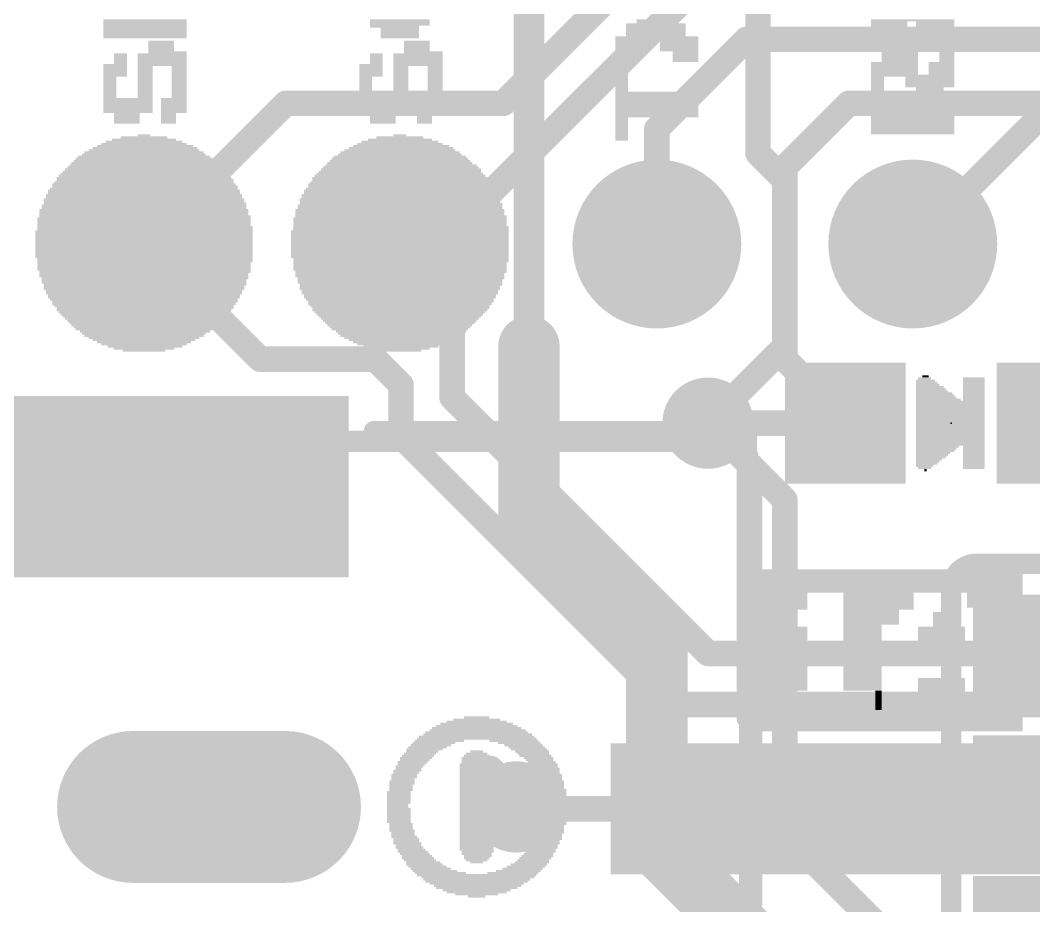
# Model space of a CAD drawing. Extents: x -8 to 72.9, y -20.5 to 38.
# Drawn here: x 1.05 to 11.11, y 14.77 to 23.56 of the extents above; entities that cross this region are included whole.
import ezdxf

# ---------------------------------------------------------------- set-up
doc = ezdxf.new("R2010")
doc.units = 0
for name, color, linetype in [('1', 12, 'CONTINUOUS'), ('16', 132, 'CONTINUOUS'), ('17', 110, 'CONTINUOUS'), ('18', 110, 'CONTINUOUS'), ('203', 40, 'CONTINUOUS'), ('21', 40, 'CONTINUOUS'), ('22', 253, 'CONTINUOUS'), ('23', 53, 'CONTINUOUS')]:
    doc.layers.add(name, color=color, linetype=linetype)

# ---------------------------------------------------------------- blocks, each defined once
blk = doc.blocks.new('RECT')
blk.add_solid([(-0.5, -0.5), (0.5, -0.5), (-0.5, 0.5), (0.5, 0.5)])
blk = doc.blocks.new('ROUNDP')
at = {"const_width": 0.5}
blk.add_lwpolyline([(0, -0.25, 1), (0, 0.25, 1), (0, -0.25)], format="xyb", dxfattribs=at)
blk = doc.blocks.new('LONGP100')
at = {"const_width": 1}
blk.add_lwpolyline([(-0.5, 0), (0.5, 0)], dxfattribs=at)
at = {"const_width": 0.5}
for points in [[(-0.5, 0.25, 1), (-0.5, -0.25)], [(0.5, -0.25, 1), (0.5, 0.25)]]:
    blk.add_lwpolyline(points, format="xyb", dxfattribs=at)
blk = doc.blocks.new('ROUNDV')
at = {"const_width": 0.5}
blk.add_lwpolyline([(0, -0.25, 1), (0, 0.25, 1), (0, -0.25)], format="xyb", dxfattribs=at)

msp = doc.modelspace()

# ---------------------------------------------------------------- linework, layer by layer
at = {"layer": '1', "const_width": 0.254}
for points in [[(5.207, 21.336), (7.874, 24.003)], [(5.842, 22.733), (6.858, 23.749)], [(8.255, 23.368), (7.366, 22.479)], [(8.255, 23.368), (11.938, 23.368)], [(2.286, 21.336), (3.683, 22.733)], [(3.683, 22.733), (5.842, 22.733)], [(9.271, 22.733), (8.636, 22.098)], [(12.065, 22.733), (9.271, 22.733)], [(7.366, 22.479), (7.366, 21.336)], [(8.636, 22.098), (8.636, 20.193)], [(3.429, 20.193), (2.286, 21.336)], [(4.826, 21.336), (5.207, 21.336)], [(5.334, 20.828), (4.826, 21.336)], [(5.334, 19.812), (5.334, 20.828)], [(4.572, 20.193), (3.429, 20.193)], [(4.826, 19.939), (4.572, 20.193)], [(8.636, 20.193), (9.271, 19.558)], [(4.826, 19.431), (4.826, 19.939)], [(7.874, 17.272), (5.334, 19.812)], [(9.237, 19.558), (7.874, 19.558)], [(9.271, 19.558), (9.237, 19.558)], [(7.493, 16.764), (4.826, 19.431)], [(7.874, 17.272), (13.462, 17.272)], [(7.493, 16.764), (13.716, 16.764)], [(5.989, 15.728), (5.969, 15.748)], [(9.158, 15.728), (5.989, 15.728)]]:
    msp.add_lwpolyline(points, dxfattribs=at)
at = {"layer": '1', "const_width": 0.127}
for points in [[(8.255, 23.4315, 1), (8.255, 23.3045)], [(8.2999, 23.3231, 1), (8.2101, 23.4129)], [(3.683, 22.7965, 1), (3.683, 22.6695)], [(3.7279, 22.6881, 1), (3.6381, 22.7779)], [(5.7971, 22.7779, 1), (5.8869, 22.6881)], [(5.842, 22.6695, 1), (5.842, 22.7965)], [(9.271, 22.7965, 1), (9.271, 22.6695)], [(9.3159, 22.6881, 1), (9.2261, 22.7779)], [(7.4295, 22.479, 1), (7.3025, 22.479)], [(7.3211, 22.5239, 1), (7.4109, 22.4341)], [(8.6995, 22.098, 1), (8.5725, 22.098)], [(8.5911, 22.1429, 1), (8.6809, 22.0531)], [(2.3309, 21.3809, 1), (2.2411, 21.2911)], [(2.2411, 21.3809, 1), (2.3309, 21.2911)], [(4.826, 21.3995, 1), (4.826, 21.2725)], [(4.8709, 21.3809, 1), (4.7811, 21.2911)], [(5.1621, 21.3809, 1), (5.2519, 21.2911)], [(5.207, 21.2725, 1), (5.207, 21.3995)], [(7.3025, 21.336, 1), (7.4295, 21.336)], [(5.3975, 20.828, 1), (5.2705, 20.828)], [(5.2891, 20.7831, 1), (5.3789, 20.8729)], [(3.429, 20.2565, 1), (3.429, 20.1295)], [(4.6169, 20.2379, 1), (4.5271, 20.1481)], [(4.572, 20.1295, 1), (4.572, 20.2565)], [(8.6809, 20.2379, 1), (8.5911, 20.1481)], [(3.3841, 20.1481, 1), (3.4739, 20.2379)], [(8.5725, 20.193, 1), (8.6995, 20.193)], [(4.8895, 19.939, 1), (4.7625, 19.939)], [(4.7811, 19.8941, 1), (4.8709, 19.9839)], [(5.3789, 19.8569, 1), (5.2891, 19.7671)], [(5.2705, 19.812, 1), (5.3975, 19.812)], [(7.874, 19.6215, 1), (7.874, 19.4945)], [(9.237, 19.6215, 1), (9.237, 19.4945)], [(9.2261, 19.5131, 1), (9.3159, 19.6029)], [(9.237, 19.4945, 1), (9.237, 19.6215)], [(9.271, 19.4945, 1), (9.271, 19.6215)], [(4.8709, 19.4759, 1), (4.7811, 19.3861)], [(4.7625, 19.431, 1), (4.8895, 19.431)], [(7.874, 17.3355, 1), (7.874, 17.2085)], [(7.8291, 17.2271, 1), (7.9189, 17.3169)], [(7.493, 16.8275, 1), (7.493, 16.7005)], [(7.4481, 16.7191, 1), (7.5379, 16.8089)], [(6.0139, 15.7929, 1), (5.9241, 15.7031)], [(5.989, 15.7915, 1), (5.989, 15.6645)], [(5.9441, 15.6831, 1), (6.0339, 15.7729)], [(9.158, 15.6645, 1), (9.158, 15.7915)]]:
    msp.add_lwpolyline(points, format="xyb", dxfattribs=at)
at = {"layer": '16'}
for points, const_width in [([(6.096, 25.496), (6.096, 20.32)], 0.3048), ([(8.37, 25.23), (8.37, 22.237)], 0.254), ([(11.684, 23.114), (9.906, 21.336)], 0.254), ([(8.37, 22.237), (8.636, 21.971)], 0.254), ([(8.636, 21.971), (8.636, 20.32)], 0.254), ([(6.096, 20.32), (6.096, 18.669)], 0.6096), ([(8.636, 20.32), (7.874, 19.558)], 0.254), ([(8.636, 18.796), (7.874, 19.558)], 0.254), ([(6.096, 18.669), (7.366, 17.399)], 0.6096), ([(8.636, 15.494), (8.636, 18.796)], 0.254), ([(7.366, 17.399), (7.366, 15.367)], 0.6096), ([(5.969, 15.875), (5.715, 16.129)], 0.254), ([(5.969, 15.748), (5.969, 15.875)], 0.254), ([(7.366, 15.367), (11.938, 10.795)], 0.6096), ([(8.636, 15.494), (9.652, 14.478)], 0.254)]:
    msp.add_lwpolyline(points, dxfattribs=dict(at, const_width=const_width))
for points, const_width in [([(8.4149, 22.2819, 1), (8.3251, 22.1921)], 0.127), ([(8.3065, 22.237, 1), (8.4335, 22.237)], 0.127), ([(8.6995, 21.971, 1), (8.5725, 21.971)], 0.127), ([(8.5911, 21.9261, 1), (8.6809, 22.0159)], 0.127), ([(9.8611, 21.3809, 1), (9.9509, 21.2911)], 0.127), ([(6.2484, 20.32, 1), (5.9436, 20.32)], 0.3048), ([(8.6809, 20.2751, 1), (8.5911, 20.3649)], 0.127), ([(6.0198, 20.32, 1), (6.1722, 20.32)], 0.1524), ([(8.5725, 20.32, 1), (8.6995, 20.32)], 0.127), ([(7.9189, 19.6029, 1), (7.8291, 19.5131)], 0.127), ([(7.8291, 19.6029, 1), (7.9189, 19.5131)], 0.127), ([(6.2038, 18.7768, 1), (5.9882, 18.5612)], 0.3048), ([(8.6995, 18.796, 1), (8.5725, 18.796)], 0.127), ([(5.9436, 18.669, 1), (6.2484, 18.669)], 0.3048), ([(8.5911, 18.7511, 1), (8.6809, 18.8409)], 0.127), ([(7.5184, 17.399, 1), (7.2136, 17.399)], 0.3048), ([(7.2582, 17.2912, 1), (7.4738, 17.5068)], 0.3048), ([(5.7599, 16.1739, 1), (5.6701, 16.0841)], 0.127), ([(6.0325, 15.875, 1), (5.9055, 15.875)], 0.127), ([(5.9241, 15.8301, 1), (6.0139, 15.9199)], 0.127), ([(5.9055, 15.748, 1), (6.0325, 15.748)], 0.127), ([(7.4738, 15.4748, 1), (7.2582, 15.2592)], 0.3048), ([(8.6809, 15.5389, 1), (8.5911, 15.4491)], 0.127), ([(7.2136, 15.367, 1), (7.5184, 15.367)], 0.3048), ([(8.5725, 15.494, 1), (8.6995, 15.494)], 0.127)]:
    msp.add_lwpolyline(points, format="xyb", dxfattribs=dict(at, const_width=const_width))
at = {"layer": '21'}
for points, const_width in [([(10.541, 19.558), (10.033, 19.939)], 0.1524), ([(10.033, 19.939), (10.033, 19.177)], 0.1524), ([(10.033, 19.812), (10.2023, 19.812)], 0.1524), ([(10.033, 19.6596), (10.4055, 19.6596)], 0.1524), ([(10.033, 19.177), (10.541, 19.558)], 0.1524), ([(4.558, 19.478), (8.258, 19.478)], 0.2032), ([(8.258, 19.478), (8.258, 16.628)], 0.2032), ([(10.033, 19.5072), (10.4733, 19.5072)], 0.1524), ([(10.033, 19.3548), (10.2701, 19.3548)], 0.1524), ([(10.033, 19.2024), (10.0669, 19.2024)], 0.1524)]:
    msp.add_lwpolyline(points, dxfattribs=dict(at, const_width=const_width))
for points, const_width in [([(10.0559, 19.9695, 1), (10.0101, 19.9085)], 0.0762), ([(10.0711, 19.939, 1), (9.9949, 19.939)], 0.0762), ([(10.033, 19.8501, 1), (10.033, 19.7739)], 0.0762), ([(10.2023, 19.7739, 1), (10.2023, 19.8501)], 0.0762), ([(10.033, 19.6977, 1), (10.033, 19.6215)], 0.0762), ([(10.4055, 19.6215, 1), (10.4055, 19.6977)], 0.0762), ([(10.5639, 19.5275, 1), (10.5181, 19.5885)], 0.0762), ([(10.5181, 19.5275, 1), (10.5639, 19.5885)], 0.0762), ([(4.558, 19.5288, 1), (4.558, 19.4272)], 0.1016), ([(8.3088, 19.478, 1), (8.2072, 19.478)], 0.1016), ([(8.258, 19.4272, 1), (8.258, 19.5288)], 0.1016), ([(10.033, 19.5453, 1), (10.033, 19.4691)], 0.0762), ([(10.4733, 19.4691, 1), (10.4733, 19.5453)], 0.0762), ([(10.033, 19.3929, 1), (10.033, 19.3167)], 0.0762), ([(10.2701, 19.3167, 1), (10.2701, 19.3929)], 0.0762), ([(10.033, 19.2405, 1), (10.033, 19.1643)], 0.0762), ([(10.0101, 19.2075, 1), (10.0559, 19.1465)], 0.0762), ([(9.9949, 19.177, 1), (10.0711, 19.177)], 0.0762), ([(10.0669, 19.1643, 1), (10.0669, 19.2405)], 0.0762), ([(8.2072, 16.628, 1), (8.3088, 16.628)], 0.1016)]:
    msp.add_lwpolyline(points, format="xyb", dxfattribs=dict(at, const_width=const_width))
at = {"layer": '22'}
for points, const_width in [([(10.541, 18.161, 0.4142), (10.287, 17.907)], 0.2032), ([(10.541, 18.2118, 1), (10.541, 18.1102)], 0.1016), ([(10.541, 18.1102, 1), (10.541, 18.2118)], 0.1016), ([(10.3378, 17.907, 1), (10.2362, 17.907)], 0.1016), ([(10.2362, 17.907, 1), (10.3378, 17.907)], 0.1016)]:
    msp.add_lwpolyline(points, format="xyb", dxfattribs=dict(at, const_width=const_width))
at = {"layer": '22', "const_width": 0.2032}
for points in [[(12.065, 18.161), (10.541, 18.161)], [(10.287, 17.907), (10.287, 13.843)]]:
    msp.add_lwpolyline(points, dxfattribs=at)
at = {"layer": '23'}
msp.add_point((10.287, 19.558), dxfattribs=at)

# ---------------------------------------------------------------- block references
at = {"layer": '1'}
for p, xscale, yscale, rotation in [((9.237, 19.558), 1.2, 1.2, 270), ((11.337, 19.558), 1.2, 1.2, 270), ((2.358, 18.928), 3.9, 1.8, 180), ((9.158, 15.728), 1.3, 4.5, 90)]:
    msp.add_blockref('RECT', p, dxfattribs=dict(at, xscale=xscale, yscale=yscale, rotation=rotation))
at = {"layer": '16', "xscale": 1.1684, "yscale": 1.6002, "rotation": 270}
for p in [(11.303, 17.272), (11.303, 15.875), (11.303, 14.478)]:
    msp.add_blockref('RECT', p, dxfattribs=at)
at = {"layer": '17'}
for name, p, xscale, yscale, rotation in [('ROUNDP', (2.286, 21.336), 1.6764, 1.6764, 90), ('ROUNDP', (2.286, 21.336), 1.6764, 1.6764, 90), ('ROUNDP', (4.826, 21.336), 1.6764, 1.6764, 90), ('ROUNDP', (4.826, 21.336), 1.6764, 1.6764, 90), ('ROUNDP', (7.366, 21.336), 1.6764, 1.6764, 90), ('ROUNDP', (7.366, 21.336), 1.6764, 1.6764, 90), ('ROUNDP', (9.906, 21.336), 1.6764, 1.6764, 90), ('ROUNDP', (9.906, 21.336), 1.6764, 1.6764, 90), ('LONGP100', (2.921, 15.748), 1.508, 1.508, 180), ('LONGP100', (2.921, 15.748), 1.508, 1.508, 180)]:
    msp.add_blockref(name, p, dxfattribs=dict(at, xscale=xscale, yscale=yscale, rotation=rotation))
at = {"layer": '18', "xscale": 0.9064, "yscale": 0.9064}
for p in [(7.874, 19.558), (7.874, 19.558), (5.969, 15.748), (5.969, 15.748)]:
    msp.add_blockref('ROUNDV', p, dxfattribs=at)
at = {"layer": '203', "yscale": 0.0212}
for p, xscale in [((2.2859, 23.5576), 0.8255), ((2.2859, 23.5364), 0.8255), ((4.8152, 23.5576), 0.5926), ((4.8152, 23.5364), 0.5926), ((7.3551, 23.5576), 0.381), ((7.3551, 23.5364), 0.381), ((9.9056, 23.5576), 0.8255), ((9.6728, 23.5364), 0.3598), ((10.1278, 23.5364), 0.381), ((2.2859, 23.5152), 0.8255), ((2.2859, 23.4941), 0.8255), ((2.2859, 23.4729), 0.8255), ((2.2859, 23.4517), 0.8255), ((2.2859, 23.4306), 0.8255), ((4.8152, 23.5152), 0.5926), ((4.7623, 23.4941), 0.4868), ((4.8152, 23.4729), 0.381), ((4.8152, 23.4517), 0.381), ((4.8152, 23.4306), 0.381), ((7.3551, 23.5152), 0.5926), ((7.3551, 23.4941), 0.5926), ((7.3551, 23.4729), 0.5926), ((7.3551, 23.4517), 0.5926), ((7.3551, 23.4306), 0.5926), ((9.6728, 23.5152), 0.3598), ((9.6728, 23.4941), 0.3598), ((9.6728, 23.4729), 0.3598), ((9.6728, 23.4517), 0.3598), ((9.6728, 23.4306), 0.3598), ((10.1278, 23.5152), 0.381), ((10.1278, 23.4941), 0.381), ((10.1278, 23.4729), 0.381), ((10.1278, 23.4517), 0.381), ((10.1278, 23.4306), 0.381), ((2.2859, 23.4094), 0.8255), ((2.2859, 23.3882), 0.8255), ((2.4447, 23.3459), 0.254), ((4.8152, 23.4094), 0.381), ((4.8152, 23.3882), 0.381), ((4.9846, 23.3459), 0.254), ((7.3657, 23.3882), 0.8255), ((7.1329, 23.3671), 0.3598), ((7.1329, 23.3459), 0.3598), ((7.3551, 23.4094), 0.5926), ((7.5879, 23.3671), 0.381), ((7.5879, 23.3459), 0.381), ((9.6093, 23.4094), 0.2328), ((9.6093, 23.3882), 0.2328), ((9.6093, 23.3671), 0.2328), ((9.6093, 23.3459), 0.2328), ((10.1913, 23.4094), 0.254), ((10.1913, 23.3882), 0.254), ((10.1913, 23.3671), 0.254), ((10.1913, 23.3459), 0.254), ((2.4447, 23.3247), 0.254), ((2.4447, 23.3036), 0.254), ((2.4447, 23.2824), 0.254), ((2.4447, 23.2612), 0.254), ((2.5082, 23.2401), 0.381), ((5.048, 23.2401), 0.381), ((4.9846, 23.3247), 0.254), ((4.9846, 23.3036), 0.254), ((4.9846, 23.2824), 0.254), ((4.9846, 23.2612), 0.254), ((7.1329, 23.3247), 0.3598), ((7.1329, 23.3036), 0.3598), ((7.1329, 23.2824), 0.3598), ((7.0694, 23.2612), 0.2328), ((7.0694, 23.2401), 0.2328), ((7.5879, 23.3247), 0.381), ((7.5879, 23.3036), 0.381), ((7.5879, 23.2824), 0.381), ((7.5879, 23.2612), 0.381), ((7.6514, 23.2401), 0.254), ((9.6093, 23.3247), 0.2328), ((9.7786, 23.2401), 0.3598), ((10.1913, 23.3247), 0.254), ((10.2443, 23.2401), 0.1482), ((2.0425, 23.2189), 0.127), ((2.0425, 23.1977), 0.127), ((2.0425, 23.1766), 0.127), ((2.0425, 23.1554), 0.127), ((2.0425, 23.1342), 0.127), ((2.4552, 23.2189), 0.4868), ((2.4552, 23.1977), 0.4868), ((2.4552, 23.1766), 0.4868), ((2.4552, 23.1554), 0.4868), ((2.4552, 23.1342), 0.4868), ((4.5824, 23.2189), 0.127), ((4.5824, 23.1977), 0.127), ((4.5824, 23.1766), 0.127), ((4.5824, 23.1554), 0.127), ((4.5824, 23.1342), 0.127), ((4.9951, 23.2189), 0.4868), ((4.9951, 23.1977), 0.4868), ((4.9951, 23.1766), 0.4868), ((4.9951, 23.1554), 0.4868), ((4.9951, 23.1342), 0.4868), ((7.0694, 23.2189), 0.2328), ((7.0694, 23.1977), 0.2328), ((7.0694, 23.1766), 0.2328), ((7.0694, 23.1554), 0.2328), ((7.6514, 23.2189), 0.254), ((7.6514, 23.1977), 0.254), ((7.6514, 23.1766), 0.254), ((7.6514, 23.1554), 0.254), ((9.7257, 23.1342), 0.4656), ((9.7786, 23.2189), 0.3598), ((9.7786, 23.1977), 0.3598), ((9.7786, 23.1766), 0.3598), ((9.7786, 23.1554), 0.3598), ((10.1913, 23.1342), 0.254), ((10.2443, 23.2189), 0.1482), ((10.2443, 23.1977), 0.1482), ((10.2443, 23.1766), 0.1482), ((10.2443, 23.1554), 0.1482), ((1.9896, 23.1131), 0.2328), ((1.9896, 23.0919), 0.2328), ((1.9896, 23.0707), 0.2328), ((1.9896, 23.0496), 0.2328), ((1.9896, 23.0284), 0.2328), ((2.4552, 23.1131), 0.4868), ((2.2859, 23.0919), 0.1482), ((2.2859, 23.0707), 0.1482), ((2.2859, 23.0496), 0.1482), ((2.2859, 23.0284), 0.1482), ((2.6246, 23.0919), 0.1482), ((2.6246, 23.0707), 0.1482), ((2.6246, 23.0496), 0.1482), ((2.6246, 23.0284), 0.1482), ((4.5295, 23.1131), 0.2328), ((4.5295, 23.0919), 0.2328), ((4.5295, 23.0707), 0.2328), ((4.5295, 23.0496), 0.2328), ((4.5295, 23.0284), 0.2328), ((4.9951, 23.1131), 0.4868), ((4.8258, 23.0919), 0.1482), ((4.8258, 23.0707), 0.1482), ((4.8258, 23.0496), 0.1482), ((4.8258, 23.0284), 0.1482), ((5.1645, 23.0919), 0.1482), ((5.1645, 23.0707), 0.1482), ((5.1645, 23.0496), 0.1482), ((5.1645, 23.0284), 0.1482), ((7.0165, 23.0707), 0.127), ((7.0165, 23.0496), 0.127), ((7.0165, 23.0284), 0.127), ((9.7257, 23.1131), 0.4656), ((9.7257, 23.0919), 0.4656), ((9.7257, 23.0707), 0.4656), ((9.7257, 23.0496), 0.4656), ((9.7257, 23.0284), 0.4656), ((10.1913, 23.1131), 0.254), ((10.1913, 23.0919), 0.254), ((10.1913, 23.0707), 0.254), ((10.1913, 23.0496), 0.254), ((10.1913, 23.0284), 0.254), ((1.9896, 23.0072), 0.2328), ((1.9367, 22.9861), 0.127), ((1.9367, 22.9649), 0.127), ((1.9367, 22.9437), 0.127), ((2.2859, 23.0072), 0.1482), ((2.2859, 22.9861), 0.1482), ((2.2859, 22.9649), 0.1482), ((2.2859, 22.9437), 0.1482), ((2.6246, 23.0072), 0.1482), ((2.6246, 22.9861), 0.1482), ((2.6246, 22.9649), 0.1482), ((2.6246, 22.9437), 0.1482), ((4.5295, 23.0072), 0.2328), ((4.4766, 22.9861), 0.127), ((4.4766, 22.9649), 0.127), ((4.4766, 22.9437), 0.127), ((4.8258, 23.0072), 0.1482), ((4.8258, 22.9861), 0.1482), ((4.8258, 22.9649), 0.1482), ((4.8258, 22.9437), 0.1482), ((5.1645, 23.0072), 0.1482), ((5.1645, 22.9861), 0.1482), ((5.1645, 22.9649), 0.1482), ((5.1645, 22.9437), 0.1482), ((7.0165, 23.0072), 0.127), ((7.0165, 22.9861), 0.127), ((7.0165, 22.9649), 0.127), ((7.0165, 22.9437), 0.127), ((9.9056, 23.0072), 0.8255), ((9.5564, 22.9861), 0.127), ((9.5564, 22.9649), 0.127), ((9.5564, 22.9437), 0.127), ((10.0749, 22.9861), 0.4868), ((10.0749, 22.9649), 0.4868), ((10.0749, 22.9437), 0.4868), ((1.9367, 22.9226), 0.127), ((1.9367, 22.9014), 0.127), ((1.9367, 22.8803), 0.127), ((1.9367, 22.8591), 0.127), ((1.9367, 22.8379), 0.127), ((2.2859, 22.9226), 0.1482), ((2.2859, 22.9014), 0.1482), ((2.2859, 22.8803), 0.1482), ((2.2859, 22.8591), 0.1482), ((2.2859, 22.8379), 0.1482), ((2.6246, 22.9226), 0.1482), ((2.6246, 22.9014), 0.1482), ((2.6246, 22.8803), 0.1482), ((2.6246, 22.8591), 0.1482), ((2.6246, 22.8379), 0.1482), ((4.4766, 22.9226), 0.127), ((4.4766, 22.9014), 0.127), ((4.4766, 22.8803), 0.127), ((4.4766, 22.8591), 0.127), ((4.4766, 22.8379), 0.127), ((4.8258, 22.9226), 0.1482), ((4.8258, 22.9014), 0.1482), ((4.8258, 22.8803), 0.1482), ((4.8258, 22.8591), 0.1482), ((4.8258, 22.8379), 0.1482), ((5.1645, 22.9226), 0.1482), ((5.1645, 22.9014), 0.1482), ((5.1645, 22.8803), 0.1482), ((5.1645, 22.8591), 0.1482), ((5.1645, 22.8379), 0.1482), ((7.0165, 22.9226), 0.127), ((7.0165, 22.9014), 0.127), ((7.0165, 22.8803), 0.127), ((7.0165, 22.8591), 0.127), ((7.3657, 22.8379), 0.8255), ((9.5564, 22.9226), 0.127), ((9.5564, 22.9014), 0.127), ((9.5564, 22.8803), 0.127), ((9.5564, 22.8591), 0.127), ((9.5564, 22.8379), 0.127), ((10.0749, 22.9226), 0.4868), ((10.0749, 22.9014), 0.4868), ((10.0749, 22.8803), 0.2752), ((10.0749, 22.8591), 0.2752), ((10.0749, 22.8379), 0.2752), ((1.9367, 22.8168), 0.127), ((1.9367, 22.7956), 0.127), ((2.1166, 22.7744), 0.4868), ((2.1166, 22.7533), 0.4868), ((2.1166, 22.7321), 0.4868), ((2.2859, 22.8168), 0.1482), ((2.2859, 22.7956), 0.1482), ((2.5716, 22.7744), 0.254), ((2.5716, 22.7533), 0.254), ((2.5716, 22.7321), 0.254), ((2.6246, 22.8168), 0.1482), ((2.6246, 22.7956), 0.1482), ((4.4766, 22.8168), 0.127), ((4.4766, 22.7956), 0.127), ((4.6565, 22.7744), 0.4868), ((4.6565, 22.7533), 0.4868), ((4.6565, 22.7321), 0.4868), ((4.8258, 22.8168), 0.1482), ((4.8258, 22.7956), 0.1482), ((5.1115, 22.7744), 0.254), ((5.1115, 22.7533), 0.254), ((5.1115, 22.7321), 0.254), ((5.1645, 22.8168), 0.1482), ((5.1645, 22.7956), 0.1482), ((7.3657, 22.8168), 0.8255), ((7.3657, 22.7956), 0.8255), ((7.3657, 22.7744), 0.8255), ((7.3657, 22.7533), 0.8255), ((7.3657, 22.7321), 0.8255), ((9.5564, 22.8168), 0.127), ((9.5564, 22.7956), 0.127), ((9.5564, 22.7744), 0.127), ((9.5564, 22.7533), 0.127), ((9.5564, 22.7321), 0.127), ((10.0749, 22.8168), 0.2752), ((10.0749, 22.7956), 0.2752), ((10.0114, 22.7744), 0.1482), ((10.0114, 22.7533), 0.1482), ((10.0114, 22.7321), 0.1482), ((2.1166, 22.7109), 0.4868), ((2.1166, 22.6898), 0.4868), ((2.1166, 22.6686), 0.4868), ((2.1166, 22.6474), 0.4868), ((2.106, 22.6263), 0.254), ((2.5716, 22.7109), 0.254), ((2.5716, 22.6898), 0.254), ((2.5716, 22.6686), 0.254), ((2.5716, 22.6474), 0.254), ((2.5187, 22.6263), 0.1482), ((4.6565, 22.7109), 0.4868), ((4.6565, 22.6898), 0.4868), ((4.6565, 22.6686), 0.4868), ((4.6565, 22.6474), 0.4868), ((4.6459, 22.6263), 0.254), ((5.1115, 22.7109), 0.254), ((5.1115, 22.6898), 0.254), ((5.1115, 22.6686), 0.254), ((5.1115, 22.6474), 0.254), ((5.0586, 22.6263), 0.1482), ((7.3657, 22.7109), 0.8255), ((7.3657, 22.6898), 0.8255), ((7.3657, 22.6686), 0.8255), ((7.3657, 22.6474), 0.8255), ((7.3657, 22.6263), 0.8255), ((9.9056, 22.6686), 0.8255), ((9.9056, 22.6474), 0.8255), ((9.9056, 22.6263), 0.8255), ((9.5564, 22.7109), 0.127), ((9.5564, 22.6898), 0.127), ((10.0114, 22.7109), 0.1482), ((10.0114, 22.6898), 0.1482), ((2.106, 22.6051), 0.254), ((2.106, 22.5839), 0.254), ((2.106, 22.5628), 0.254), ((2.106, 22.5416), 0.254), ((2.5187, 22.6051), 0.1482), ((2.5187, 22.5839), 0.1482), ((2.5187, 22.5628), 0.1482), ((2.5187, 22.5416), 0.1482), ((4.6459, 22.6051), 0.254), ((4.6459, 22.5839), 0.254), ((4.6459, 22.5628), 0.254), ((4.6459, 22.5416), 0.254), ((5.0586, 22.6051), 0.1482), ((5.0586, 22.5839), 0.1482), ((5.0586, 22.5628), 0.1482), ((5.0586, 22.5416), 0.1482), ((7.3657, 22.6051), 0.8255), ((7.0165, 22.5839), 0.127), ((7.0165, 22.5628), 0.127), ((7.0165, 22.5416), 0.127), ((9.9056, 22.6051), 0.8255), ((9.9056, 22.5839), 0.8255), ((9.9056, 22.5628), 0.8255), ((9.9056, 22.5416), 0.8255), ((7.0165, 22.5204), 0.127), ((7.0165, 22.4993), 0.127), ((7.0165, 22.4781), 0.127), ((7.0165, 22.4569), 0.127), ((7.0165, 22.4358), 0.127), ((9.9056, 22.5204), 0.8255), ((9.9056, 22.4993), 0.8255), ((9.9056, 22.4781), 0.8255), ((9.9056, 22.4569), 0.8255), ((9.9056, 22.4358), 0.8255), ((2.2753, 22.3299), 0.8466), ((2.2753, 22.3511), 0.762), ((2.2753, 22.3723), 0.635), ((2.2753, 22.3934), 0.4657), ((2.2753, 22.4146), 0.127), ((4.8152, 22.3299), 0.8466), ((4.8152, 22.3511), 0.762), ((4.8152, 22.3723), 0.635), ((4.8152, 22.3934), 0.4657), ((4.8152, 22.4146), 0.127), ((7.0165, 22.4146), 0.127), ((7.0165, 22.3934), 0.127), ((7.0165, 22.3723), 0.127), ((2.2753, 22.2241), 1.2276), ((2.2753, 22.2453), 1.1853), ((2.2753, 22.2664), 1.1006), ((2.2859, 22.2876), 1.0371), ((2.2859, 22.3088), 0.9525), ((4.8152, 22.2241), 1.2276), ((4.8152, 22.2453), 1.1853), ((4.8152, 22.2664), 1.1006), ((4.8258, 22.2876), 1.0371), ((4.8258, 22.3088), 0.9525), ((2.2753, 22.1394), 1.4393), ((2.2753, 22.1606), 1.3969), ((2.2753, 22.1818), 1.3546), ((2.2753, 22.2029), 1.3123), ((4.8152, 22.1394), 1.4393), ((4.8152, 22.1606), 1.3969), ((4.8152, 22.1818), 1.3546), ((4.8152, 22.2029), 1.3123), ((2.2753, 22.0336), 1.6509), ((2.2753, 22.0548), 1.6086), ((2.2859, 22.076), 1.5874), ((2.2859, 22.0971), 1.5451), ((2.2859, 22.1183), 1.5028), ((4.8152, 22.0336), 1.6509), ((4.8152, 22.0548), 1.6086), ((4.8258, 22.076), 1.5874), ((4.8258, 22.0971), 1.5451), ((4.8258, 22.1183), 1.5028), ((2.2753, 21.9278), 1.8203), ((2.2753, 21.949), 1.7779), ((2.2753, 21.9913), 1.7356), ((2.2859, 21.9701), 1.7568), ((2.2753, 22.0125), 1.6933), ((4.8152, 21.9278), 1.8203), ((4.8152, 21.949), 1.7779), ((4.8152, 21.9913), 1.7356), ((4.8258, 21.9701), 1.7568), ((4.8152, 22.0125), 1.6933), ((2.2753, 21.822), 1.9473), ((2.2753, 21.8643), 1.9049), ((2.2753, 21.8431), 1.9049), ((2.2753, 21.8855), 1.8626), ((2.2859, 21.9066), 1.8414), ((4.8152, 21.822), 1.9473), ((4.8152, 21.8643), 1.9049), ((4.8152, 21.8431), 1.9049), ((4.8152, 21.8855), 1.8626), ((4.8258, 21.9066), 1.8414), ((2.2753, 21.7796), 1.9896), ((2.2753, 21.7585), 1.9896), ((2.2859, 21.7373), 2.0108), ((2.2753, 21.8008), 1.9473), ((4.8152, 21.7796), 1.9896), ((4.8152, 21.7585), 1.9896), ((4.8258, 21.7373), 2.0108), ((4.8152, 21.8008), 1.9473), ((2.2753, 21.6738), 2.0743), ((2.2753, 21.6526), 2.0743), ((2.2753, 21.6315), 2.0743), ((2.2753, 21.7161), 2.0319), ((2.2753, 21.695), 2.0319), ((4.8152, 21.6738), 2.0743), ((4.8152, 21.6526), 2.0743), ((4.8152, 21.6315), 2.0743), ((4.8152, 21.7161), 2.0319), ((4.8152, 21.695), 2.0319), ((2.2753, 21.5891), 2.1166), ((2.2753, 21.568), 2.1166), ((1.7144, 21.5468), 0.9948), ((1.6933, 21.5256), 0.9525), ((2.2859, 21.6103), 2.0954), ((2.8362, 21.5468), 0.9948), ((2.8574, 21.5256), 0.9525), ((4.8152, 21.5891), 2.1166), ((4.8152, 21.568), 2.1166), ((4.2543, 21.5468), 0.9948), ((4.2332, 21.5256), 0.9525), ((4.8258, 21.6103), 2.0954), ((5.3761, 21.5468), 0.9948), ((5.3973, 21.5256), 0.9525), ((1.6403, 21.441), 0.889), ((1.6403, 21.4198), 0.889), ((1.6509, 21.4621), 0.9101), ((1.6827, 21.5045), 0.9313), ((1.6721, 21.4833), 0.9101), ((2.8891, 21.5045), 0.9313), ((2.8997, 21.4833), 0.9101), ((2.8997, 21.4621), 0.9101), ((2.9103, 21.441), 0.889), ((2.9209, 21.4198), 0.8678), ((4.1908, 21.4621), 0.9101), ((4.1803, 21.441), 0.889), ((4.1803, 21.4198), 0.889), ((4.2226, 21.5045), 0.9313), ((4.212, 21.4833), 0.9101), ((5.429, 21.5045), 0.9313), ((5.4396, 21.4833), 0.9101), ((5.4396, 21.4621), 0.9101), ((5.4502, 21.441), 0.889), ((5.4608, 21.4198), 0.8678), ((1.6298, 21.3986), 0.8678), ((1.6298, 21.3775), 0.8678), ((1.6298, 21.3563), 0.8678), ((1.6298, 21.3351), 0.8678), ((2.9209, 21.3986), 0.8678), ((2.9209, 21.3775), 0.8678), ((2.9209, 21.3563), 0.8678), ((2.9209, 21.3351), 0.8678), ((4.1697, 21.3986), 0.8678), ((4.1697, 21.3775), 0.8678), ((4.1697, 21.3563), 0.8678), ((4.1697, 21.3351), 0.8678), ((5.4608, 21.3986), 0.8678), ((5.4608, 21.3775), 0.8678), ((5.4608, 21.3563), 0.8678), ((5.4608, 21.3351), 0.8678), ((1.6403, 21.2505), 0.889), ((1.6403, 21.2293), 0.889), ((1.6298, 21.314), 0.8678), ((1.6298, 21.2928), 0.8678), ((1.6298, 21.2716), 0.8678), ((2.9103, 21.2293), 0.889), ((2.9209, 21.314), 0.8678), ((2.9209, 21.2928), 0.8678), ((2.9209, 21.2716), 0.8678), ((2.9209, 21.2505), 0.8678), ((4.1697, 21.314), 0.8678), ((4.1697, 21.2928), 0.8678), ((4.1697, 21.2716), 0.8678), ((4.1803, 21.2505), 0.889), ((4.1803, 21.2293), 0.889), ((5.4502, 21.2293), 0.889), ((5.4608, 21.314), 0.8678), ((5.4608, 21.2928), 0.8678), ((5.4608, 21.2716), 0.8678), ((5.4608, 21.2505), 0.8678), ((1.6509, 21.2081), 0.9101), ((1.6721, 21.187), 0.9101), ((1.6827, 21.1658), 0.9313), ((1.6933, 21.1447), 0.9525), ((1.725, 21.1235), 1.016), ((2.8256, 21.1235), 1.016), ((2.8574, 21.1447), 0.9525), ((2.8786, 21.1658), 0.9525), ((2.8891, 21.187), 0.9313), ((2.8997, 21.2081), 0.9101), ((4.1908, 21.2081), 0.9101), ((4.212, 21.187), 0.9101), ((4.2226, 21.1658), 0.9313), ((4.2649, 21.1235), 1.016), ((4.2332, 21.1447), 0.9525), ((5.3655, 21.1235), 1.016), ((5.3973, 21.1447), 0.9525), ((5.4184, 21.1658), 0.9525), ((5.429, 21.187), 0.9313), ((5.4396, 21.2081), 0.9101), ((2.2753, 21.1023), 2.1166), ((2.2753, 21.0812), 2.1166), ((2.2859, 21.06), 2.0954), ((2.2753, 21.0388), 2.0743), ((2.2753, 21.0177), 2.0743), ((4.8152, 21.1023), 2.1166), ((4.8152, 21.0812), 2.1166), ((4.8152, 21.0388), 2.0743), ((4.8152, 21.0177), 2.0743), ((4.8258, 21.06), 2.0954), ((2.2859, 20.9965), 2.0531), ((2.2753, 20.9753), 2.0319), ((2.2753, 20.9542), 2.0319), ((2.2859, 20.933), 2.0108), ((4.8258, 20.9965), 2.0531), ((4.8152, 20.9753), 2.0319), ((4.8152, 20.9542), 2.0319), ((4.8258, 20.933), 2.0108), ((2.2753, 20.9118), 1.9896), ((2.2753, 20.8907), 1.9896), ((2.2753, 20.8695), 1.9473), ((2.2753, 20.8483), 1.9473), ((2.2753, 20.8272), 1.9049), ((4.8152, 20.9118), 1.9896), ((4.8152, 20.8907), 1.9896), ((4.8152, 20.8695), 1.9473), ((4.8152, 20.8483), 1.9473), ((4.8152, 20.8272), 1.9049), ((2.2753, 20.806), 1.9049), ((2.2753, 20.7848), 1.8626), ((2.2859, 20.7637), 1.8414), ((2.2753, 20.7425), 1.8203), ((2.2753, 20.7213), 1.7779), ((4.8152, 20.806), 1.9049), ((4.8152, 20.7848), 1.8626), ((4.8258, 20.7637), 1.8414), ((4.8152, 20.7425), 1.8203), ((4.8152, 20.7213), 1.7779), ((2.2859, 20.7002), 1.7568), ((2.2753, 20.679), 1.7356), ((2.2753, 20.6578), 1.6933), ((2.2753, 20.6367), 1.6509), ((2.2753, 20.6155), 1.6086), ((4.8258, 20.7002), 1.7568), ((4.8152, 20.679), 1.7356), ((4.8152, 20.6578), 1.6933), ((4.8152, 20.6367), 1.6509), ((4.8152, 20.6155), 1.6086), ((2.2753, 20.5943), 1.5663), ((2.2753, 20.5732), 1.5239), ((2.2753, 20.552), 1.4816), ((2.2753, 20.5308), 1.4393), ((4.8152, 20.5943), 1.5663), ((4.8152, 20.5732), 1.5239), ((4.8152, 20.552), 1.4816), ((4.8152, 20.5308), 1.4393), ((2.2753, 20.5097), 1.3969), ((2.2753, 20.4885), 1.3546), ((2.2859, 20.4673), 1.2911), ((2.2753, 20.4462), 1.2276), ((2.2753, 20.425), 1.1853), ((4.8152, 20.5097), 1.3969), ((4.8152, 20.4885), 1.3546), ((4.8258, 20.4673), 1.2911), ((4.8152, 20.4462), 1.2276), ((4.8152, 20.425), 1.1853), ((2.2753, 20.4039), 1.1006), ((2.2753, 20.3827), 1.016), ((2.2753, 20.3615), 0.9313), ((2.2753, 20.3404), 0.8466), ((2.2859, 20.3192), 0.7408), ((4.8152, 20.4039), 1.1006), ((4.8152, 20.3827), 1.016), ((4.8152, 20.3615), 0.9313), ((4.8152, 20.3404), 0.8466), ((4.8258, 20.3192), 0.7408), ((2.2753, 20.298), 0.5926), ((2.2753, 20.2769), 0.4233), ((4.8152, 20.298), 0.5926), ((4.8152, 20.2769), 0.4233), ((10.0326, 20.0229), 0.0635), ((10.0749, 19.917), 0.2752), ((10.0326, 19.9805), 0.1905), ((10.0432, 19.9594), 0.2117), ((10.0538, 19.9382), 0.2328), ((10.022, 20.0017), 0.127), ((10.5088, 20.0017), 0.2117), ((10.5088, 19.9805), 0.2117), ((10.5088, 19.9594), 0.2117), ((10.5088, 19.9382), 0.2117), ((10.5088, 19.917), 0.2117), ((10.1278, 19.8324), 0.381), ((10.1384, 19.8112), 0.4022), ((10.0855, 19.8959), 0.2963), ((10.0961, 19.8747), 0.3175), ((10.1173, 19.8535), 0.3598), ((10.5088, 19.8959), 0.2117), ((10.5088, 19.8747), 0.2117), ((10.5088, 19.8535), 0.2117), ((10.5088, 19.8324), 0.2117), ((10.5088, 19.8112), 0.2117), ((10.1596, 19.79), 0.4445), ((10.276, 19.7689), 0.6773), ((10.276, 19.7477), 0.6773), ((10.276, 19.7265), 0.6773), ((10.276, 19.7054), 0.6773), ((10.5088, 19.79), 0.2117), ((10.276, 19.6842), 0.6773), ((10.276, 19.663), 0.6773), ((10.276, 19.6419), 0.6773), ((10.276, 19.6207), 0.6773), ((10.276, 19.5995), 0.6773), ((10.276, 19.5784), 0.6773), ((10.276, 19.5572), 0.6773), ((10.276, 19.536), 0.6773), ((10.276, 19.5149), 0.6773), ((4.4237, 19.4091), 7.6409), ((4.4237, 19.4302), 7.5985), ((4.4237, 19.4514), 7.5139), ((4.4237, 19.4726), 7.3869), ((10.276, 19.4937), 0.6773), ((10.276, 19.4726), 0.6773), ((10.276, 19.4514), 0.6773), ((10.276, 19.4302), 0.6773), ((10.276, 19.4091), 0.6773), ((4.4237, 19.3032), 7.8525), ((4.4237, 19.3244), 7.8102), ((4.4237, 19.3456), 7.7679), ((4.4342, 19.3667), 7.7467), ((4.4342, 19.3879), 7.7044), ((10.149, 19.3244), 0.4233), ((10.1384, 19.3032), 0.4022), ((10.276, 19.3879), 0.6773), ((10.276, 19.3667), 0.6773), ((10.276, 19.3456), 0.6773), ((10.5088, 19.3244), 0.2117), ((10.5088, 19.3032), 0.2117), ((4.4237, 19.2821), 7.8525), ((8.2123, 19.2609), 0.3175), ((8.2335, 19.2397), 0.2752), ((8.2547, 19.2186), 0.2752), ((10.1278, 19.2821), 0.381), ((10.1067, 19.2609), 0.3387), ((10.0961, 19.2397), 0.3175), ((10.0855, 19.2186), 0.2963), ((10.5088, 19.2821), 0.2117), ((10.5088, 19.2609), 0.2117), ((10.5088, 19.2397), 0.2117), ((10.5088, 19.2186), 0.2117), ((8.2653, 19.1974), 0.254), ((8.2758, 19.1762), 0.2328), ((8.2864, 19.1551), 0.254), ((8.297, 19.1339), 0.2328), ((8.297, 19.1127), 0.2328), ((10.0643, 19.1974), 0.254), ((10.0538, 19.1762), 0.2328), ((10.0432, 19.1551), 0.2117), ((10.022, 19.1339), 0.1693), ((10.022, 19.1127), 0.127), ((10.5088, 19.1974), 0.2117), ((10.5088, 19.1762), 0.2117), ((10.5088, 19.1551), 0.2117), ((10.5088, 19.1339), 0.2117), ((10.5088, 19.1127), 0.2117), ((8.297, 19.0916), 0.2328), ((8.297, 19.0704), 0.2328), ((8.297, 19.0492), 0.2328), ((8.297, 19.0281), 0.2328), ((8.297, 19.0069), 0.2328), ((10.0326, 19.0916), 0.0212), ((8.297, 18.9857), 0.2328), ((8.297, 18.9646), 0.2328), ((8.297, 18.9434), 0.2328), ((8.297, 18.9222), 0.2328), ((8.297, 18.9011), 0.2328), ((8.297, 18.8799), 0.2328), ((8.297, 18.8587), 0.2328), ((8.297, 18.8376), 0.2328), ((8.297, 18.8164), 0.2328), ((8.297, 18.7952), 0.2328), ((8.297, 18.7741), 0.2328), ((8.297, 18.7529), 0.2328), ((8.297, 18.7318), 0.2328), ((8.297, 18.7106), 0.2328), ((8.297, 18.6894), 0.2328), ((8.297, 18.6683), 0.2328), ((8.297, 18.6471), 0.2328), ((8.297, 18.6259), 0.2328), ((8.297, 18.6048), 0.2328), ((8.297, 18.5836), 0.2328), ((8.297, 18.5624), 0.2328), ((8.297, 18.5413), 0.2328), ((8.297, 18.5201), 0.2328), ((8.297, 18.4989), 0.2328), ((8.297, 18.4778), 0.2328), ((8.297, 18.4566), 0.2328), ((8.297, 18.4354), 0.2328), ((8.297, 18.4143), 0.2328), ((8.297, 18.3931), 0.2328), ((8.297, 18.3719), 0.2328), ((8.297, 18.3508), 0.2328), ((8.297, 18.3296), 0.2328), ((8.297, 18.3084), 0.2328), ((8.297, 18.2873), 0.2328), ((8.297, 18.2661), 0.2328), ((8.297, 18.2449), 0.2328), ((8.297, 18.2238), 0.2328), ((8.297, 18.2026), 0.2328), ((8.297, 18.1814), 0.2328), ((8.297, 18.1603), 0.2328), ((8.297, 18.1391), 0.2328), ((8.297, 18.1179), 0.2328), ((9.5881, 18.0968), 2.8151), ((9.5881, 18.0756), 2.8151), ((9.5881, 18.0544), 2.8151), ((9.5881, 18.0333), 2.8151), ((9.5881, 18.0121), 2.8151), ((9.5881, 17.9909), 2.8151), ((9.5881, 17.9698), 2.8151), ((9.5881, 17.9486), 2.8151), ((9.5881, 17.9274), 2.8151), ((9.5881, 17.9063), 2.8151), ((9.5881, 17.8851), 2.8151), ((8.5192, 17.8639), 0.6773), ((8.5192, 17.8428), 0.6773), ((8.5192, 17.8216), 0.6773), ((8.5192, 17.8005), 0.6773), ((9.567, 17.8639), 0.6985), ((9.567, 17.8428), 0.6985), ((9.567, 17.8216), 0.6985), ((9.567, 17.8005), 0.6985), ((10.7205, 17.8639), 0.5503), ((10.7205, 17.8428), 0.5503), ((10.7205, 17.8216), 0.5503), ((10.7205, 17.8005), 0.5503), ((8.5192, 17.7793), 0.6773), ((8.5192, 17.7581), 0.6773), ((8.5192, 17.737), 0.6773), ((8.5192, 17.7158), 0.6773), ((8.4452, 17.6946), 0.5292), ((9.567, 17.7793), 0.6985), ((9.567, 17.7581), 0.6985), ((9.567, 17.737), 0.6985), ((9.567, 17.7158), 0.6985), ((9.4929, 17.6946), 0.5503), ((10.7205, 17.7793), 0.5503), ((10.7205, 17.7581), 0.5503), ((10.7205, 17.737), 0.5503), ((10.7946, 17.7158), 0.4022), ((10.7946, 17.6946), 0.4022), ((8.4452, 17.6735), 0.5292), ((8.4452, 17.6523), 0.5292), ((8.4452, 17.6311), 0.5292), ((8.4452, 17.61), 0.5292), ((9.4929, 17.6735), 0.5503), ((9.4929, 17.6523), 0.5503), ((9.4929, 17.6311), 0.5503), ((9.4929, 17.61), 0.5503), ((10.1808, 17.6735), 0.1482), ((10.1808, 17.6523), 0.1482), ((10.1808, 17.6311), 0.1482), ((10.1808, 17.61), 0.1482), ((10.7946, 17.6735), 0.4022), ((10.7946, 17.6523), 0.4022), ((10.7946, 17.6311), 0.4022), ((10.7946, 17.61), 0.4022), ((8.4452, 17.5888), 0.5292), ((8.4452, 17.5676), 0.5292), ((8.4452, 17.5465), 0.5292), ((8.5192, 17.5253), 0.6773), ((8.5192, 17.5041), 0.6773), ((9.4082, 17.5465), 0.381), ((9.4082, 17.5253), 0.381), ((9.4082, 17.5041), 0.381), ((9.4929, 17.5888), 0.5503), ((9.4929, 17.5676), 0.5503), ((10.1913, 17.5253), 0.4657), ((10.1913, 17.5041), 0.4657), ((10.1808, 17.5888), 0.1482), ((10.1808, 17.5676), 0.1482), ((10.1808, 17.5465), 0.1482), ((10.7946, 17.5888), 0.4022), ((10.7946, 17.5676), 0.4022), ((10.8792, 17.5465), 0.2328), ((10.8792, 17.5253), 0.2328), ((10.8792, 17.5041), 0.2328), ((8.5192, 17.483), 0.6773), ((8.5192, 17.4618), 0.6773), ((8.5192, 17.4406), 0.6773), ((8.5192, 17.4195), 0.6773), ((8.5192, 17.3983), 0.6773), ((9.4082, 17.483), 0.381), ((9.4082, 17.4618), 0.381), ((9.4082, 17.4406), 0.381), ((9.4082, 17.4195), 0.381), ((9.4082, 17.3983), 0.381), ((10.1913, 17.483), 0.4657), ((10.1913, 17.4618), 0.4657), ((10.1913, 17.4406), 0.4657), ((10.1913, 17.4195), 0.4657), ((10.1913, 17.3983), 0.4657), ((10.8792, 17.483), 0.2328), ((10.8792, 17.4618), 0.2328), ((10.8792, 17.4406), 0.2328), ((10.8792, 17.4195), 0.2328), ((10.8792, 17.3983), 0.2328), ((8.5192, 17.3771), 0.6773), ((8.5192, 17.356), 0.6773), ((8.5192, 17.3348), 0.6773), ((8.5192, 17.3136), 0.6773), ((8.5192, 17.2925), 0.6773), ((9.4082, 17.3771), 0.381), ((9.4082, 17.356), 0.381), ((9.4082, 17.3348), 0.381), ((9.4082, 17.3136), 0.381), ((9.4082, 17.2925), 0.381), ((10.1913, 17.3771), 0.4657), ((10.1913, 17.356), 0.4657), ((10.1913, 17.3348), 0.4657), ((10.1913, 17.3136), 0.4657), ((10.1913, 17.2925), 0.4657), ((10.8792, 17.3771), 0.2328), ((10.8792, 17.356), 0.2328), ((10.8792, 17.3348), 0.2328), ((10.8792, 17.3136), 0.2328), ((10.8792, 17.2925), 0.2328), ((8.5192, 17.2713), 0.6773), ((8.5192, 17.2501), 0.6773), ((8.5192, 17.229), 0.6773), ((8.5192, 17.2078), 0.6773), ((9.4082, 17.2713), 0.381), ((9.4082, 17.2501), 0.381), ((9.4082, 17.229), 0.381), ((9.4082, 17.2078), 0.381), ((10.1913, 17.2713), 0.4657), ((10.1913, 17.2501), 0.4657), ((10.1913, 17.229), 0.4657), ((10.8792, 17.2713), 0.2328), ((10.8792, 17.2501), 0.2328), ((10.8792, 17.229), 0.2328), ((10.8792, 17.2078), 0.2328), ((8.5192, 17.1866), 0.6773), ((8.5192, 17.1655), 0.6773), ((8.5192, 17.1443), 0.6773), ((8.5192, 17.1231), 0.6773), ((8.5192, 17.102), 0.6773), ((9.4082, 17.1866), 0.381), ((9.4082, 17.1655), 0.381), ((9.4082, 17.1443), 0.381), ((9.4082, 17.1231), 0.381), ((9.4082, 17.102), 0.381), ((10.8792, 17.1866), 0.2328), ((10.8792, 17.1655), 0.2328), ((10.8792, 17.1443), 0.2328), ((10.8792, 17.1231), 0.2328), ((10.8792, 17.102), 0.2328), ((8.5192, 17.0808), 0.6773), ((8.5192, 17.0597), 0.6773), ((8.5192, 17.0385), 0.6773), ((8.5192, 17.0173), 0.6773), ((8.5192, 16.9962), 0.6773), ((9.4082, 17.0808), 0.381), ((9.4082, 17.0597), 0.381), ((9.4082, 17.0385), 0.381), ((9.4082, 17.0173), 0.381), ((9.4082, 16.9962), 0.381), ((10.1913, 17.0173), 0.4657), ((10.1913, 16.9962), 0.4657), ((10.8792, 17.0808), 0.2328), ((10.8792, 17.0597), 0.2328), ((10.8792, 17.0385), 0.2328), ((10.8792, 17.0173), 0.2328), ((10.8792, 16.9962), 0.2328), ((8.5192, 16.975), 0.6773), ((8.5192, 16.9538), 0.6773), ((8.5192, 16.9327), 0.6773), ((8.5192, 16.9115), 0.6773), ((8.3605, 16.8903), 0.3598), ((9.4082, 16.975), 0.381), ((9.4082, 16.9538), 0.381), ((9.4082, 16.9327), 0.381), ((9.4082, 16.9115), 0.381), ((9.567, 16.8903), 0.0635), ((10.1913, 16.975), 0.4657), ((10.1913, 16.9538), 0.4657), ((10.1913, 16.9327), 0.4657), ((10.1913, 16.9115), 0.4657), ((10.1913, 16.8903), 0.4657), ((10.8792, 16.975), 0.2328), ((10.8792, 16.9538), 0.2328), ((10.8792, 16.9327), 0.2328), ((10.8792, 16.9115), 0.2328), ((10.8792, 16.8903), 0.2328), ((8.3605, 16.8692), 0.3598), ((8.3605, 16.848), 0.3598), ((8.3605, 16.8268), 0.3598), ((8.3605, 16.8057), 0.3598), ((9.567, 16.8692), 0.0635), ((9.567, 16.848), 0.0635), ((9.567, 16.8268), 0.0635), ((9.567, 16.8057), 0.0635), ((10.1913, 16.8692), 0.4657), ((10.1913, 16.848), 0.4657), ((10.1913, 16.8268), 0.4657), ((10.1913, 16.8057), 0.4657), ((10.8792, 16.8692), 0.2328), ((10.8792, 16.848), 0.2328), ((10.8792, 16.8268), 0.2328), ((10.8792, 16.8057), 0.2328), ((8.3605, 16.7845), 0.3598), ((8.3605, 16.7633), 0.3598), ((8.3605, 16.7422), 0.3598), ((8.3605, 16.721), 0.3598), ((9.5881, 16.6998), 2.8151), ((9.567, 16.7845), 0.0635), ((9.567, 16.7633), 0.0635), ((9.567, 16.7422), 0.0635), ((9.567, 16.721), 0.0635), ((10.1913, 16.7845), 0.4657), ((10.1913, 16.7633), 0.4657), ((10.1913, 16.7422), 0.4657), ((10.1913, 16.721), 0.4657), ((10.8792, 16.7845), 0.2328), ((10.8792, 16.7633), 0.2328), ((10.8792, 16.7422), 0.2328), ((10.8792, 16.721), 0.2328), ((5.5772, 16.594), 0.5926), ((5.5772, 16.6152), 0.4656), ((5.5772, 16.6363), 0.254), ((9.5881, 16.6787), 2.8151), ((9.5881, 16.6575), 2.8151), ((9.5881, 16.6363), 2.8151), ((9.5881, 16.6152), 2.8151), ((9.5881, 16.594), 2.8151), ((5.5772, 16.4882), 1.016), ((5.5878, 16.5093), 0.9525), ((5.5772, 16.5305), 0.889), ((5.5772, 16.5517), 0.8043), ((5.5772, 16.5728), 0.7196), ((9.5881, 16.5728), 2.8151), ((9.5881, 16.5517), 2.8151), ((9.5881, 16.5305), 2.8151), ((9.5881, 16.5093), 2.8151), ((8.297, 16.4882), 0.2328), ((5.2068, 16.4035), 0.4868), ((5.5772, 16.4247), 1.1853), ((5.5772, 16.4458), 1.143), ((5.5878, 16.467), 1.0795), ((5.9476, 16.4035), 0.4868), ((8.297, 16.467), 0.2328), ((8.297, 16.4458), 0.2328), ((8.297, 16.4247), 0.2328), ((8.297, 16.4035), 0.2328), ((5.0586, 16.3188), 0.3598), ((5.0375, 16.2977), 0.3175), ((5.0904, 16.34), 0.381), ((5.1221, 16.3612), 0.4022), ((5.1539, 16.3823), 0.4233), ((5.5772, 16.2977), 0.127), ((6.0005, 16.3823), 0.4233), ((6.0428, 16.3612), 0.381), ((6.0746, 16.34), 0.3598), ((6.0958, 16.3188), 0.3598), ((6.1275, 16.2977), 0.3387), ((8.297, 16.3823), 0.2328), ((8.297, 16.3612), 0.2328), ((8.297, 16.34), 0.2328), ((8.297, 16.3188), 0.2328), ((8.297, 16.2977), 0.2328), ((4.9422, 16.1919), 0.2963), ((4.974, 16.2342), 0.3175), ((4.9634, 16.213), 0.2963), ((4.9951, 16.2553), 0.3175), ((5.0163, 16.2765), 0.3175), ((5.5878, 16.1919), 0.3175), ((5.5772, 16.2342), 0.2963), ((5.5772, 16.213), 0.2963), ((5.5772, 16.2553), 0.254), ((5.5772, 16.2765), 0.2117), ((6.1381, 16.2765), 0.3175), ((6.1593, 16.2553), 0.3175), ((6.191, 16.2342), 0.2963), ((6.2016, 16.213), 0.2752), ((6.2228, 16.1919), 0.2752), ((8.297, 16.2765), 0.2328), ((8.297, 16.2553), 0.2328), ((8.297, 16.2342), 0.2328), ((8.297, 16.213), 0.2328), ((8.297, 16.1919), 0.2328), ((4.8893, 16.1072), 0.2752), ((4.8787, 16.086), 0.254), ((4.9105, 16.1495), 0.2752), ((4.8999, 16.1284), 0.254), ((4.9316, 16.1707), 0.2752), ((5.5772, 16.1707), 0.3387), ((5.5772, 16.1495), 0.3387), ((5.5772, 16.1284), 0.3387), ((5.5772, 16.1072), 0.3387), ((5.5772, 16.086), 0.3387), ((6.2333, 16.1707), 0.2963), ((6.2439, 16.1495), 0.2752), ((6.2651, 16.1284), 0.2752), ((6.2757, 16.1072), 0.254), ((6.2757, 16.086), 0.254), ((8.297, 16.1707), 0.2328), ((8.297, 16.1495), 0.2328), ((8.297, 16.1284), 0.2328), ((8.297, 16.1072), 0.2328), ((8.297, 16.086), 0.2328), ((4.8364, 16.0014), 0.254), ((4.8576, 16.0649), 0.254), ((4.8576, 16.0437), 0.254), ((4.847, 16.0225), 0.2328), ((5.5772, 16.0649), 0.3387), ((5.5772, 16.0437), 0.3387), ((5.5772, 16.0225), 0.3387), ((5.5772, 16.0014), 0.3387), ((6.2968, 16.0649), 0.254), ((6.2968, 16.0437), 0.254), ((6.3074, 16.0225), 0.2328), ((6.318, 16.0014), 0.254), ((8.297, 16.0649), 0.2328), ((8.297, 16.0437), 0.2328), ((8.297, 16.0225), 0.2328), ((8.297, 16.0014), 0.2328), ((4.8046, 15.8955), 0.2328), ((4.8364, 15.9802), 0.254), ((4.8258, 15.959), 0.2328), ((4.8258, 15.9379), 0.2328), ((4.8258, 15.9167), 0.2328), ((5.5772, 15.9802), 0.3387), ((5.5772, 15.959), 0.3387), ((5.5772, 15.9379), 0.3387), ((5.5772, 15.9167), 0.3387), ((5.5772, 15.8955), 0.3387), ((6.3286, 15.9802), 0.2328), ((6.3286, 15.959), 0.2328), ((6.3286, 15.9379), 0.2328), ((6.3497, 15.9167), 0.2328), ((6.3497, 15.8955), 0.2328), ((8.297, 15.9802), 0.2328), ((8.297, 15.959), 0.2328), ((8.297, 15.9379), 0.2328), ((8.297, 15.9167), 0.2328), ((8.297, 15.8955), 0.2328), ((4.8046, 15.8744), 0.2328), ((4.8046, 15.8532), 0.2328), ((4.8046, 15.832), 0.2328), ((4.8046, 15.8109), 0.2328), ((4.8046, 15.7897), 0.2328), ((5.5772, 15.8744), 0.3387), ((5.5772, 15.8532), 0.3387), ((5.5772, 15.832), 0.3387), ((5.5772, 15.8109), 0.3387), ((5.5772, 15.7897), 0.3387), ((6.3497, 15.8744), 0.2328), ((6.3497, 15.8532), 0.2328), ((6.3497, 15.832), 0.2328), ((6.3603, 15.8109), 0.2117), ((6.3603, 15.7897), 0.2117), ((8.297, 15.8744), 0.2328), ((8.297, 15.8532), 0.2328), ((8.297, 15.832), 0.2328), ((8.297, 15.8109), 0.2328), ((8.297, 15.7897), 0.2328), ((4.8046, 15.7262), 0.2328), ((4.8046, 15.705), 0.2328), ((4.8046, 15.6839), 0.2328), ((4.7941, 15.7685), 0.2117), ((4.7941, 15.7474), 0.2117), ((5.5772, 15.7685), 0.3387), ((5.5772, 15.7474), 0.3387), ((5.5772, 15.7262), 0.3387), ((5.5772, 15.705), 0.3387), ((5.5772, 15.6839), 0.3387), ((6.3603, 15.7685), 0.2117), ((6.3603, 15.7474), 0.2117), ((6.3603, 15.7262), 0.2117), ((6.3603, 15.705), 0.2117), ((6.3603, 15.6839), 0.2117), ((8.297, 15.7685), 0.2328), ((8.297, 15.7474), 0.2328), ((8.297, 15.7262), 0.2328), ((8.297, 15.705), 0.2328), ((8.297, 15.6839), 0.2328), ((4.8046, 15.6627), 0.2328), ((4.8046, 15.6415), 0.2328), ((4.8046, 15.6204), 0.2328), ((4.8046, 15.5992), 0.2328), ((5.5772, 15.6627), 0.3387), ((5.5772, 15.6415), 0.3387), ((5.5772, 15.6204), 0.3387), ((5.5772, 15.5992), 0.3387), ((6.3497, 15.6627), 0.2328), ((6.3497, 15.6415), 0.2328), ((6.3497, 15.6204), 0.2328), ((6.3497, 15.5992), 0.2328), ((8.297, 15.6627), 0.2328), ((8.297, 15.6415), 0.2328), ((8.297, 15.6204), 0.2328), ((8.297, 15.5992), 0.2328), ((4.8258, 15.578), 0.2328), ((4.8258, 15.5569), 0.2328), ((4.8258, 15.5357), 0.2328), ((4.8364, 15.5145), 0.254), ((4.847, 15.4934), 0.2328), ((5.5772, 15.578), 0.3387), ((5.5772, 15.5569), 0.3387), ((5.5772, 15.5357), 0.3387), ((5.5772, 15.5145), 0.3387), ((5.5772, 15.4934), 0.3387), ((6.318, 15.4934), 0.254), ((6.3286, 15.5569), 0.2328), ((6.3286, 15.5357), 0.2328), ((6.3286, 15.5145), 0.2328), ((6.3497, 15.578), 0.2328), ((8.297, 15.578), 0.2328), ((8.297, 15.5569), 0.2328), ((8.297, 15.5357), 0.2328), ((8.297, 15.5145), 0.2328), ((8.297, 15.4934), 0.2328), ((4.847, 15.4722), 0.2328), ((4.8576, 15.451), 0.254), ((4.8787, 15.4299), 0.254), ((4.8787, 15.4087), 0.254), ((4.8893, 15.3876), 0.2752), ((5.5772, 15.4722), 0.3387), ((5.5772, 15.451), 0.3387), ((5.5772, 15.4299), 0.3387), ((5.5772, 15.4087), 0.3387), ((5.5772, 15.3876), 0.3387), ((6.2651, 15.3876), 0.2752), ((6.2757, 15.4087), 0.254), ((6.2968, 15.451), 0.254), ((6.2968, 15.4299), 0.254), ((6.3074, 15.4722), 0.2328), ((8.297, 15.4722), 0.2328), ((8.297, 15.451), 0.2328), ((8.297, 15.4299), 0.2328), ((8.297, 15.4087), 0.2328), ((8.297, 15.3876), 0.2328), ((4.8999, 15.3664), 0.254), ((4.9105, 15.3452), 0.2752), ((4.9316, 15.3241), 0.2752), ((4.9422, 15.3029), 0.2963), ((4.9634, 15.2817), 0.2963), ((5.5772, 15.3664), 0.3387), ((5.5772, 15.3452), 0.3387), ((5.5772, 15.3241), 0.3387), ((5.5878, 15.3029), 0.3175), ((5.5772, 15.2817), 0.2963), ((6.191, 15.2817), 0.2963), ((6.2122, 15.3029), 0.2963), ((6.2228, 15.3241), 0.2752), ((6.2439, 15.3452), 0.2752), ((6.2545, 15.3664), 0.254), ((8.297, 15.3664), 0.2328), ((8.297, 15.3452), 0.2328), ((8.297, 15.3241), 0.2328), ((8.297, 15.3029), 0.2328), ((8.297, 15.2817), 0.2328), ((4.9951, 15.2394), 0.3175), ((4.9846, 15.2606), 0.2963), ((5.0163, 15.2182), 0.3175), ((5.048, 15.1971), 0.3387), ((5.5878, 15.2606), 0.2752), ((5.5772, 15.2394), 0.254), ((5.5772, 15.2182), 0.2117), ((5.5772, 15.1971), 0.127), ((6.1275, 15.1971), 0.3387), ((6.1381, 15.2182), 0.3175), ((6.1593, 15.2394), 0.3175), ((6.1804, 15.2606), 0.3175), ((8.297, 15.2606), 0.2328), ((8.297, 15.2394), 0.2328), ((8.297, 15.2182), 0.2328), ((8.297, 15.1971), 0.2328), ((5.0586, 15.1759), 0.3598), ((5.0904, 15.1547), 0.381), ((5.1221, 15.1336), 0.4022), ((5.1645, 15.1124), 0.4445), ((5.2174, 15.0912), 0.508), ((5.937, 15.0912), 0.508), ((5.9899, 15.1124), 0.4445), ((6.0323, 15.1336), 0.4022), ((6.064, 15.1547), 0.381), ((6.0958, 15.1759), 0.3598), ((8.297, 15.1759), 0.2328), ((8.297, 15.1547), 0.2328), ((8.297, 15.1336), 0.2328), ((8.297, 15.1124), 0.2328), ((8.297, 15.0912), 0.2328), ((5.5772, 15.0701), 1.1853), ((5.5878, 15.0489), 1.1218), ((5.5772, 15.0277), 1.0583), ((5.5772, 15.0066), 1.016), ((5.5772, 14.9854), 0.9313), ((8.297, 15.0701), 0.2328), ((8.297, 15.0489), 0.2328), ((8.297, 15.0277), 0.2328), ((8.297, 15.0066), 0.2328), ((8.297, 14.9854), 0.2328), ((5.5878, 14.9642), 0.8678), ((5.5772, 14.9431), 0.8043), ((5.5772, 14.9219), 0.6773), ((5.5772, 14.9007), 0.5926), ((5.5772, 14.8796), 0.4233), ((8.297, 14.9642), 0.2328), ((8.297, 14.9431), 0.2328), ((8.297, 14.9219), 0.2328), ((8.297, 14.9007), 0.2328), ((8.297, 14.8796), 0.2328), ((5.5772, 14.8584), 0.1693), ((8.297, 14.8584), 0.2328), ((8.297, 14.8372), 0.2328), ((8.297, 14.8161), 0.2328), ((8.297, 14.7949), 0.2328), ((8.297, 14.7737), 0.2328)]:
    msp.add_blockref('RECT', p, dxfattribs=dict(at, xscale=xscale))
at = {"layer": '21', "xscale": 0.889, "yscale": 0.1905, "rotation": 270}
msp.add_blockref('RECT', (10.5228, 19.558), dxfattribs=at)

doc.saveas('drawing.dxf')
